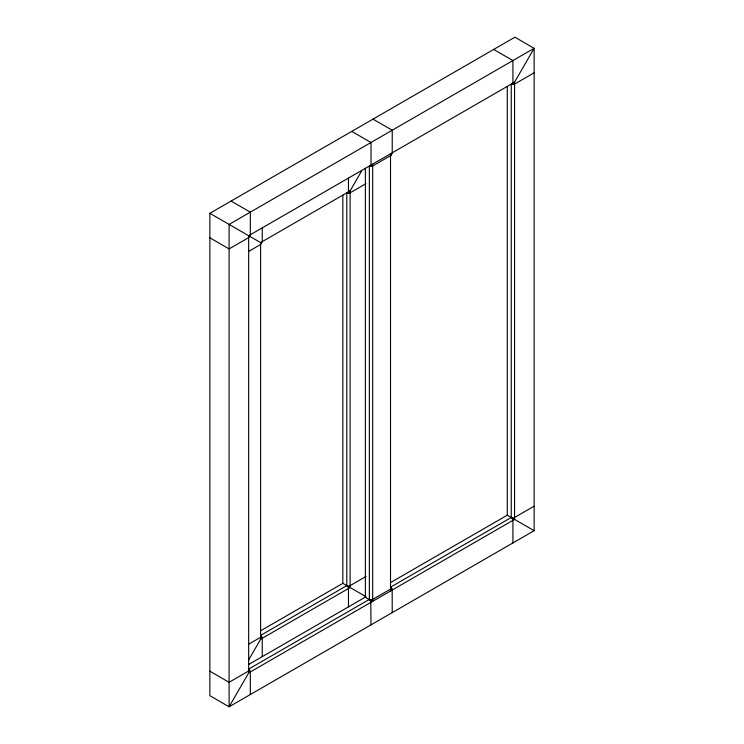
<?xml version="1.0" encoding="UTF-8"?>
<svg xmlns="http://www.w3.org/2000/svg" width="744" height="744" viewBox="0 0 744 744"><rect width="100%" height="100%" fill="white"/><g stroke="black" fill="none" stroke-linecap="round" stroke-linejoin="round"><path stroke-width="1.12" d="M371.619 599.766L371.619 600.715L370.782 601.199L371.005 624.867M372.186 599.627L372.186 601.05L370.949 601.756M390.944 588.802L390.563 590.996L390.944 587.444M391.177 588.476L390.935 590.215L392.172 589.508L391 587.472L391.177 589.425L392.004 588.95M391.26 588.123L391.251 588.681L391.744 588.402M361.482 171.222L350.117 190.91L347.29 192.975A2.344 1.358 60 0 0 348.462 191.868L348.462 178.086M248.663 659.9L260.595 639.226L261.284 636.92L260.595 635.395L346.806 585.63A2.344 1.358 0 0 0 350.117 585.63L366.029 576.442M390.944 155.412L372.67 166.024A2.353 1.358 0 0 1 369.824 166.238M209.873 213.305L514.904 37.2L534.127 48.304L534.127 530.695L229.096 706.8L209.873 695.696L209.873 213.305L260.967 242.814M493.681 49.448L512.914 60.552L512.914 83.142A2.344 1.358 60 0 1 511.686 84.277L514.569 82.184L514.569 519.396L248.663 672.92L248.663 235.709L514.569 82.184L534.127 48.304L229.096 224.409L229.096 706.8L248.663 672.92L249.035 669.433M534.127 72.8L514.569 84.1A2.344 1.358 0 0 1 511.742 84.314M248.663 251.398L260.595 244.506A2.344 1.358 0 0 0 260.595 242.6A2.344 1.358 60 0 0 262.251 241.642L262.251 227.859M366.029 183.638L350.117 192.826A2.344 1.358 0 0 1 347.29 193.04M260.632 630.791L342.826 583.333L366.029 596.735L248.589 664.541M248.663 644.202L260.595 637.31A2.344 1.358 0 0 0 260.595 635.395A2.344 1.358 60 0 1 262.251 638.268L262.251 656.645M390.609 582.543L507.278 515.183L534.127 530.695M390.563 589.081L372.67 599.413A2.344 1.358 0 0 1 369.349 599.413L248.663 669.089A2.344 1.358 60 0 1 250.319 671.962L250.319 694.552M390.563 587.165L511.249 517.48A2.344 1.358 0 0 0 514.569 517.48L534.127 506.19M365.369 168.377L365.369 597.116L370.521 600.65L372.67 601.319L372.67 164.108L370.4 166.117M369.349 166.024L369.349 599.413L369.842 599.627M372.995 119.133L392.228 130.228L392.228 152.818A2.344 1.358 60 0 1 391 153.962M351.773 131.381L371.005 142.485L371.005 165.066A2.344 1.358 60 0 1 370.177 166.247M231.086 201.057L250.319 212.161L250.319 234.751A2.344 1.358 60 0 1 248.663 235.709M209.873 237.81L229.096 248.915L248.663 237.615A2.344 1.358 0 0 0 249.035 235.988M369.349 599.413L371.005 600.371M209.873 671.2L229.096 682.294L248.663 671.004A2.344 1.358 0 0 0 249.035 669.368M370.521 600.65L370.782 601.199M392.172 589.508L392.228 612.619M512.914 542.943L512.914 520.354A2.344 1.358 60 0 0 511.249 517.48L511.249 84.1M507.278 86.453L507.278 515.183M390.516 155.719L390.516 589.099M348.462 606.881L348.462 588.504A2.344 1.358 60 0 0 346.806 585.63L346.806 192.826M342.826 195.179L342.826 583.333M350.117 190.91L260.595 242.6L260.595 639.226L350.117 587.546L350.117 190.91M391.251 154.175L390.563 153.775L390.563 155.691A2.353 1.358 0 0 0 390.935 154.055L391.251 154.175"/></g></svg>
